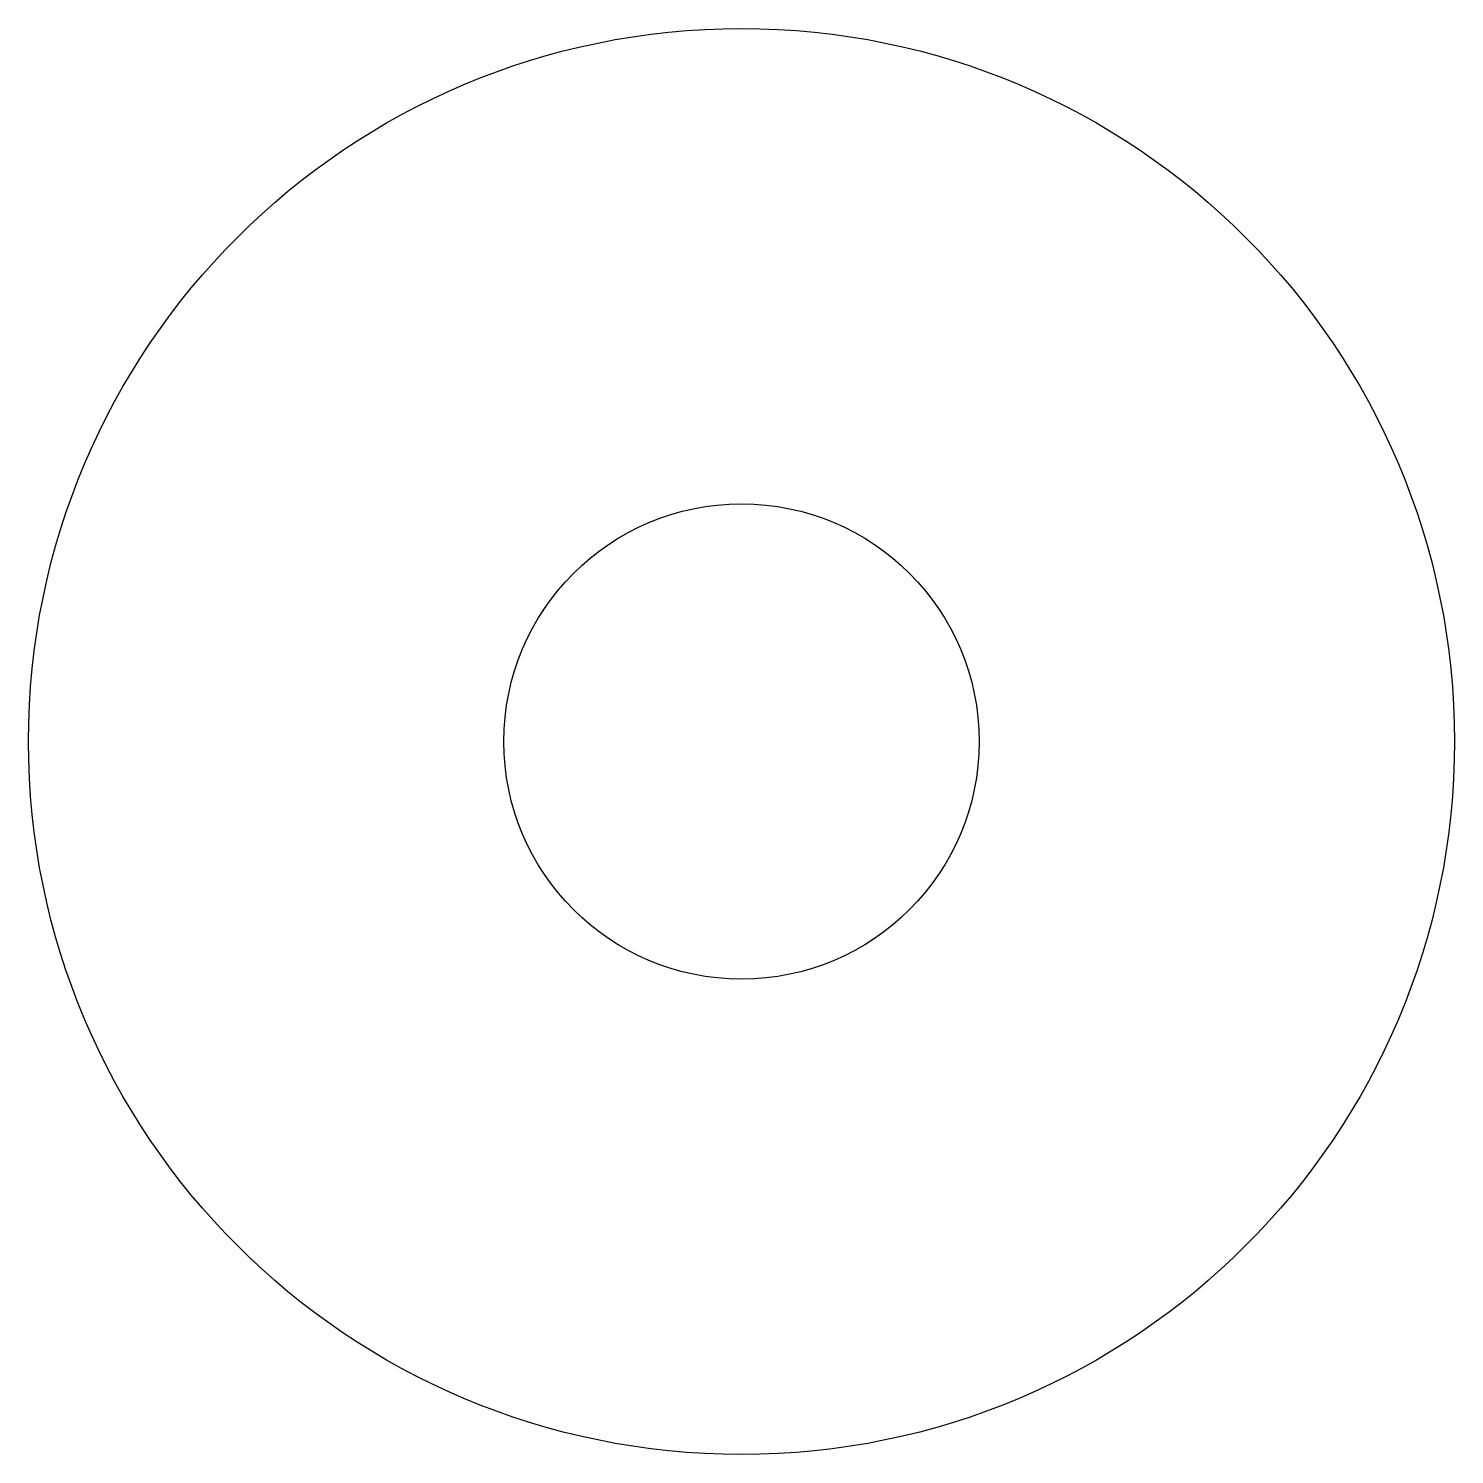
# Model space of a CAD drawing. Extents: x 32.5 to 47.5, y 142.5 to 157.5.
import ezdxf

# ---------------------------------------------------------------- set-up
doc = ezdxf.new("R2010")
doc.units = 0
doc.header["$LTSCALE"] = 20
doc.header["$MEASUREMENT"] = 0
doc.layers.get('0').update_dxf_attribs({"linetype": 'CONTINUOUS'})

msp = doc.modelspace()

# ---------------------------------------------------------------- linework, layer by layer
for radius in [7.5, 2.5]:
    msp.add_circle((40, 150), radius)

doc.saveas('drawing.dxf')
